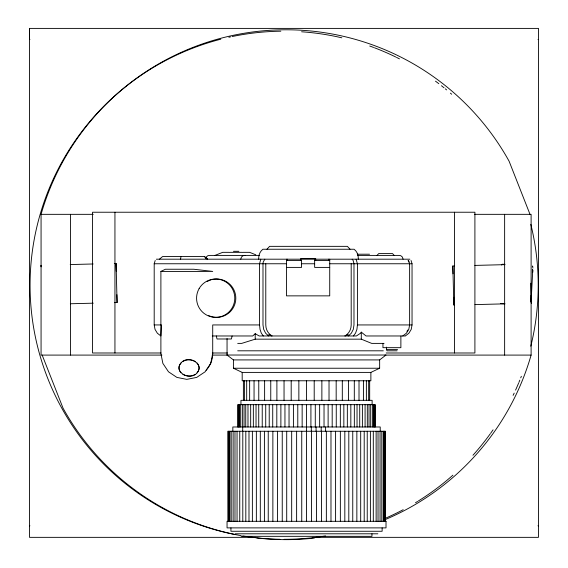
<?xml version="1.0" encoding="UTF-8"?>
<svg xmlns="http://www.w3.org/2000/svg" width="568" height="568" viewBox="0 0 568 568"><rect width="100%" height="100%" fill="white"/><g stroke="black" fill="none" stroke-linecap="round" stroke-linejoin="round"><path stroke-width="0.85" d="M532.55 266.2L532.898 268.117M532.521 269.914L532.535 269.466L532.5 270.418M531.137 300.323C530.959 304.185 531.399 295.978 531.165 299.783M532.678 271.447C532.5 275.303 532.94 267.109 532.706 270.908L531.172 300.564M161.461 324.939L160.893 335.972L157.343 333.21L155.014 329.362L154.198 324.939L154.198 263.758L155.199 260.478M356.101 259.193L357.414 263.758L357.414 324.939L356.924 329.362L355.504 333.21L353.346 335.972M180.574 259.193L180.958 256.544M501.487 264.993L502.282 264.226L504.966 264.354M411.047 260.478L412.041 263.758L412.041 324.939L411.232 329.362L408.896 333.21L405.353 335.972M263.339 335.972L261.33 333.21L260.016 329.362L259.555 324.939L212.716 324.939L212.716 353.459L210.742 363.378L205.126 371.784L196.72 377.4L186.801 379.374L176.889 377.4L168.483 371.784L162.867 363.378L160.893 353.459L160.893 271.419L165.416 269.246L193.766 269.246L212.716 271.419L160.893 271.419M232.113 335.972L231.396 338.989L217.019 338.989L216.309 335.972M240.768 259.193L241.421 257.07L243.139 255.65L245.355 255.408M205.765 258.49L206.205 257.07L207.931 255.65L210.16 255.408L259.569 255.408M260.783 259.193L259.555 263.758L259.555 324.939M406.951 331.286L407.838 330.001M382.953 343.391L382.953 347.673L400.88 347.673L400.88 335.972L366.069 335.972L361.298 332.159L360.552 333.21L356.399 335.972L259.171 335.972L255.209 333.686L252.696 335.972L212.276 335.972M181.043 362.909C173.048 372.409 190.557 381.057 197.025 372.92C205.02 363.413 187.518 354.773 181.043 362.909A9.947 8.108 0 0 0 180.972 372.842M264.816 259.193L263.211 262.047L262.991 263.758L262.991 324.939L263.68 329.362L265.639 333.21L268.621 335.972L268.813 334.587L272.058 335.972A12.439 11.637 90 0 1 265.781 324.939L265.781 263.758M377.053 255.408L378.686 253.605L392.559 253.605L394.185 255.408M266.953 249.245L269.594 246.349L347.403 246.349L350.044 249.245M159.445 259.193L162.583 256.544L204.444 256.544L207.59 259.193M227.051 355.028L233.412 359.913L379.651 359.913L386.013 355.028L227.051 355.028L227.051 338.571M402.726 335.972L406.376 333.21L408.782 329.362L409.62 324.939L409.62 263.758L408.591 260.478M233.412 359.913L233.412 368.234L242.188 372.402L370.876 372.402L379.651 368.234L379.651 359.913M214.974 255.408L222.713 252.334L229.436 252.334M384.046 343.391L371.678 343.391L361.298 339.167L255.209 339.167L241.705 343.391L237.701 343.391M70.219 264.567L93.145 263.978M114.31 263.438L116.071 263.389L117.079 302.566L114.431 302.63M453.037 273.854L452.845 265.987L454.606 265.938M474.848 265.419L504.774 264.652M70.34 303.759L93.266 303.177M474.976 304.611L504.895 303.844M255.699 537.349L29.508 537.349L29.508 28.4L538.492 28.4L538.457 537.349L312.357 537.349M29.955 39.426L29.515 39.426L29.543 28.4M537.988 39.426L538.492 39.426M161.908 355.092L41.066 355.092L41.066 214.335L93.251 214.335M474.507 214.335L531.108 214.335L531.108 355.092A254.925 254.925 0 0 1 385.622 519.408M233.455 251.312L238.858 251.312M230.019 252.334L242.302 252.334M242.884 252.334L249.608 252.334L255.799 254.798M357.3 254.208L369.541 254.208M357.684 255.408L398.502 255.408L400.71 255.65L402.428 257.07L403.081 259.193M156.363 259.193L300.536 259.193M315.453 259.193L409.876 259.193M286.478 260.478L301.558 260.478M314.644 260.478L329.724 260.478M154.198 263.758L286.478 263.758M301.558 263.758L314.644 263.758M329.724 263.758L412.041 263.758M286.478 267.4L301.558 267.4L301.558 259.193L314.644 259.193L314.644 267.4L329.724 267.4M154.198 324.939L160.893 324.939M357.414 324.939L412.041 324.939M401.051 335.972L404.913 335.972M386.56 347.133L386.56 349.604L397.55 349.604M237.701 350.811L383.301 350.811M397.11 350.811L387 350.811L386.56 349.604M161.042 352.991L92.534 352.991L92.534 212.233L474.905 212.233L474.905 352.991L386.19 352.991M212.304 352.991L227.534 352.991M212.24 355.092L227.548 355.092M385.019 355.092L531.108 355.092M233.412 368.234L379.651 368.234M29.515 525.79L29.919 525.79M537.96 525.79L538.457 525.79M235.223 533.792L377.841 533.792M241.109 536.327L371.955 536.327L371.955 533.792M500.621 303.582L504.81 303.802M205.637 257.872L207.498 259.193L204.374 256.544M532.436 266.087L532.805 266.484M352.153 259.193L353.14 260.478L353.978 263.758L353.978 324.939L353.296 329.362L351.329 333.21L348.347 335.972L348.156 334.587L344.918 335.972A12.439 11.637 -90 0 0 351.194 324.939L351.194 263.758M408.072 260.478L408.932 262.047M530.001 214.335L509.105 161.227A254.925 254.925 0 0 0 41.066 214.335M42.174 355.092L63.062 408.2A254.925 254.925 0 0 0 234.648 534.396M452.845 265.987L453.846 305.158L453.654 297.291M41.123 265.313L41.159 266.555M530.803 283.233L531.307 303.17L531.108 295.303M116.27 271.263L116.071 263.389M116.88 294.693L117.079 302.566M41.123 265.405L41.159 266.825M504.632 214.335L504.632 355.092M454.485 212.233L454.485 352.991M385.274 521.31L385.274 431.261L227.789 431.261L227.867 521.31M385.196 431.261L385.196 521.31M384.714 431.261L384.714 521.31M383.961 431.261L383.961 521.31M383.322 431.261L383.322 521.31M382.129 527.885L382.129 531.265L230.935 531.265L230.935 527.885M381.817 431.261L381.817 521.31M380.226 431.261L380.226 426.98L232.837 426.98L232.837 431.261M380.056 431.261L380.056 521.31M378.032 431.261L378.032 521.31M376.13 431.261L376.13 521.31M375.349 426.98L375.349 404.665L237.715 404.665L237.715 426.98M374.774 404.665L374.774 426.98M374.198 404.665L374.198 426.98M373.623 404.665L373.623 426.98M373.304 431.261L373.304 521.31M372.388 404.665L372.388 426.98M372.118 404.665L372.118 400.326L240.953 400.326L240.953 404.665M370.876 372.402L370.876 380.78L242.188 380.78L242.188 372.402M370.698 404.665L370.698 426.98M370.393 431.261L370.393 521.31M369.676 380.78L369.676 400.326M369.015 404.665L369.015 426.98M368.667 380.78L368.667 400.326M367.326 404.665L367.326 426.98M367.233 431.261L367.233 521.31M366.381 380.78L366.381 400.326M365.082 404.665L365.082 426.98M364.202 431.261L364.202 521.31M363.421 380.78L363.421 400.326M362.391 404.665L362.391 426.98M361.298 332.159L361.298 339.167M360.687 431.261L360.687 521.31M359.714 404.665L359.714 426.98M359.011 380.78L359.011 400.326M358.266 259.193C358.536 255.43 357.187 251.56 354.098 249.245L262.892 249.245C259.81 251.56 258.461 255.43 258.724 259.193M357.031 404.665L357.031 426.98M356.853 431.261L356.853 521.31M354.304 380.78L354.304 400.326M354.34 404.665L354.34 426.98M352.756 431.261L352.756 521.31M350.832 404.665L350.832 426.98M348.802 431.261L348.802 521.31M348.447 380.78L348.447 400.326M347.339 404.665L347.339 426.98M344.826 431.261L344.826 521.31M343.846 404.665L343.846 426.98M342.305 380.78L342.305 400.326M340.339 404.665L340.339 426.98M340.36 431.261L340.36 521.31M336.171 380.78L336.171 400.326M336.256 404.665L336.256 426.98M335.589 431.261L335.589 521.31M332.188 404.665L332.188 426.98M330.981 431.261L330.981 521.31M329.724 259.193L329.724 295.864L286.478 295.864L286.478 259.193M329.021 380.78L329.021 400.326M328.702 259.193L328.702 260.478M328.119 404.665L328.119 426.98M326.351 431.261L326.351 521.31M325.606 426.98L325.606 431.261M324.03 404.665L324.03 426.98M321.871 380.78L321.871 400.326M321.566 431.261L321.566 521.31M321.19 426.98L321.19 431.261M319.649 404.665L319.649 426.98M316.447 431.261L316.447 521.31M316.071 426.98L316.071 431.261M315.673 260.478L315.673 258.589L300.536 258.589L300.536 260.478M315.283 404.665L315.283 426.98M314.203 380.78L314.203 400.326M311.498 431.261L311.498 521.31M311.299 426.98L311.299 431.261M310.916 404.665L310.916 426.98M306.535 380.78L306.535 400.326M306.535 404.665L306.535 521.31M302.148 404.665L302.148 426.98M301.743 431.261L301.743 521.31M298.86 380.78L298.86 400.326M297.781 404.665L297.781 426.98M296.624 431.261L296.624 521.31M293.415 404.665L293.415 426.98M291.675 431.261L291.675 521.31M291.192 380.78L291.192 400.326M289.034 404.665L289.034 426.98M287.507 259.193L287.507 260.478M286.712 431.261L286.712 521.31M284.951 404.665L284.951 426.98M284.043 380.78L284.043 400.326M282.246 431.261L282.246 521.31M280.883 404.665L280.883 426.98M277.475 431.261L277.475 521.31M276.893 380.78L276.893 400.326M276.815 404.665L276.815 426.98M272.867 431.261L272.867 521.31M272.725 404.665L272.725 426.98M270.759 380.78L270.759 400.326M269.218 404.665L269.218 426.98M268.238 431.261L268.238 521.31M265.725 404.665L265.725 426.98M264.617 380.78L264.617 400.326M264.404 431.261L264.404 521.31M262.231 404.665L262.231 426.98M260.307 431.261L260.307 521.31M258.767 380.78L258.767 400.326M258.724 404.665L258.724 426.98M256.353 431.261L256.353 521.31M256.033 404.665L256.033 426.98M255.209 333.686L255.209 339.167M254.052 380.78L254.052 400.326M253.349 404.665L253.349 426.98M252.377 431.261L252.377 521.31M250.673 404.665L250.673 426.98M249.643 380.78L249.643 400.326M248.99 431.261L248.99 521.31M247.982 404.665L247.982 426.98M246.682 380.78L246.682 400.326M245.738 404.665L245.738 426.98M245.816 431.261L245.816 521.31M244.396 380.78L244.396 400.326M244.055 404.665L244.055 426.98M243.388 380.78L243.388 400.326M242.799 431.261L242.799 521.31M242.714 426.98L242.714 431.261M242.366 404.665L242.366 426.98M240.676 404.665L240.676 426.98M239.746 431.261L239.746 521.31M239.44 404.665L239.44 426.98M238.865 404.665L238.865 426.98M238.29 404.665L238.29 426.98M237.048 431.261L237.048 521.31M234.982 431.261L234.982 521.31M233.121 431.261L233.121 521.31M231.197 431.261L231.197 521.31M229.848 431.261L229.848 521.31M229.025 431.261L229.025 521.31M228.457 431.261L228.457 521.31M114.942 212.233L114.942 352.991M70.475 214.335L70.475 355.092M314.381 538.066A254.925 254.925 0 0 1 256.715 537.946M530.803 224.317A254.066 254.066 0 0 1 530.803 346.175M521.339 376.3A254.066 254.066 0 0 1 520.735 377.848M519.819 380.162A254.066 254.066 0 0 1 518.875 382.477M518.556 383.244A254.066 254.066 0 0 1 515.566 390.102M514.175 393.12A254.066 254.066 0 0 1 513.103 395.378M493.06 429.834A254.066 254.066 0 0 1 490.667 433.235M490.177 433.909A254.066 254.066 0 0 1 472.952 455.252M452.909 475.167A254.066 254.066 0 0 1 418.311 501.004M417.601 501.438A254.066 254.066 0 0 1 415.478 502.737M403.181 509.709A254.066 254.066 0 0 1 385.203 518.35M325.535 535.922A254.066 254.066 0 0 1 284.142 539.316M279.988 539.28A254.066 254.066 0 0 1 242.756 535.922M241.116 535.645A254.066 254.066 0 0 1 220.803 39.199M228.883 37.261A254.066 254.066 0 0 1 230.509 36.906M232.134 36.558A254.066 254.066 0 0 1 280.819 31.197M301.594 31.78A254.066 254.066 0 0 1 341.837 37.815M369.74 46.029A254.066 254.066 0 0 1 373.637 47.463M374.418 47.755A254.066 254.066 0 0 1 395.768 57.013M396.514 57.382A254.066 254.066 0 0 1 399.489 58.873M435.493 81.174A254.066 254.066 0 0 1 438.815 83.681M441.435 85.725A254.066 254.066 0 0 1 444.034 87.799M445.326 88.849A254.066 254.066 0 0 1 446.604 89.907M450.41 93.138A254.066 254.066 0 0 1 451.666 94.231M212.716 353.459A24.701 24.701 0 0 1 206.077 370.308M197.096 362.98A9.947 8.108 0 0 1 197.025 372.92M182.924 361.411A10.188 8.3 0 0 1 195.236 361.468M195.151 374.418A10.188 8.3 0 0 1 182.832 374.362M211.765 279.655A19.177 19.106 -90 0 1 235.812 298.179A19.177 19.106 -90 0 1 211.765 316.703M210.969 316.468A19.177 19.106 -90 0 1 208.626 315.559M207.157 281.565A19.177 19.106 -90 0 1 210.969 279.882M530.839 301.217L530.995 298.342L530.839 301.217M386.013 521.31L227.051 521.31L227.051 527.885L386.013 527.885L386.013 521.31M199.134 288.587A19.177 19.106 90 0 0 215.677 317.356A19.177 19.106 90 0 0 232.22 288.587A19.177 19.106 90 0 0 199.134 288.587"/></g></svg>
